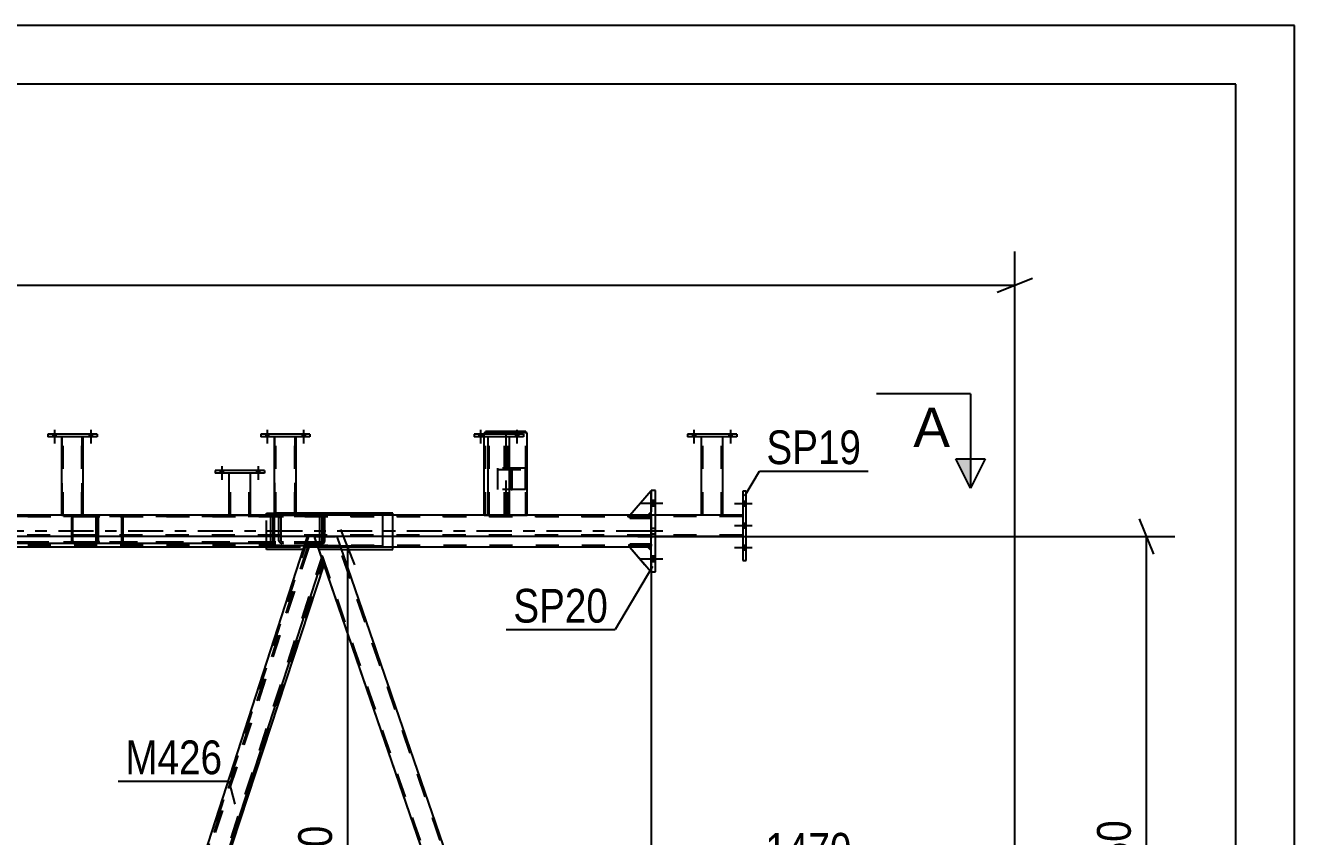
# Model space of a CAD drawing. Header units: millimetres. Extents: x -836 to 353, y -855 to -14.
# Drawn here: x 244.9 to 352.6, y -83.2 to -14.3 of the extents above; entities that cross this region are included whole.
import ezdxf

# ---------------------------------------------------------------- set-up
doc = ezdxf.new("R2010")
doc.units = ezdxf.units.MM
doc.linetypes.add('DXK_LINE_DOT2', pattern=[3.9198, 1.9599, -1.9599])
doc.linetypes.add('DXK_LINE_DOT3', pattern=[5.9187, 2.979, -0.9799, 0.9799, -0.9799])
doc.styles.add('Arial', font='ARIAL.TTF', dxfattribs={"height": 0.2})
doc.styles.add('Arial Narrow', font='ARIALN.TTF', dxfattribs={"height": 0.2})

# ---------------------------------------------------------------- blocks, each defined once
blk = doc.blocks.new('Unknown-570393895-1132')
at = {"color": 5, "linetype": 'Continuous'}
for p, q in [((352.62, -14.33), (-836.38, -14.33)), ((352.62, -855.33), (352.62, -14.33)), ((347.62, -19.33), (-831.38, -19.33)), ((347.62, -850.33), (347.62, -19.33))]:
    blk.add_line(p, q, dxfattribs=at)
blk = doc.blocks.new('Part-570393895-10970 - 10523')
at = {"color": 7, "linetype": 'DXK_LINE_DOT2'}
for p, q in [((296.17, -55.91), (297.99, -53.82)), ((297.99, -53.82), (297.99, -55.64)), ((297.71, -55.91), (296.17, -55.91)), ((297.99, -55.64), (297.71, -55.91))]:
    blk.add_line(p, q, dxfattribs=at)
blk = doc.blocks.new('Part-570393895-11004 - 10523')
at = {"color": 7, "linetype": 'DXK_LINE_DOT2'}
for p, q in [((297.99, -56.02), (296.17, -56.02)), ((296.17, -56.02), (296.17, -56.16)), ((297.71, -56.16), (297.71, -56.02)), ((297.99, -56.16), (297.99, -56.02)), ((296.17, -56.16), (297.99, -56.16))]:
    blk.add_line(p, q, dxfattribs=at)
blk = doc.blocks.new('Part-570393895-11471 - 10523')
at = {"color": 7, "linetype": 'DXK_LINE_DOT2'}
for p, q in [((249.77, -49.26), (247.95, -49.26)), ((247.95, -49.26), (247.95, -55.91)), ((248.06, -55.91), (248.06, -49.26)), ((249.66, -49.26), (249.66, -55.91)), ((249.77, -55.91), (249.77, -49.26)), ((247.95, -55.91), (249.77, -55.91))]:
    blk.add_line(p, q, dxfattribs=at)
blk = doc.blocks.new('Part-570393895-10797 - 10523')
at = {"color": 2, "linetype": 'Continuous'}
for p, q in [((262.16, -55.91), (262.16, -52.34)), ((263.98, -55.91), (263.98, -52.34))]:
    blk.add_line(p, q, dxfattribs=at)
at = {"color": 7, "linetype": 'DXK_LINE_DOT2'}
for p, q in [((263.98, -52.34), (262.16, -52.34)), ((262.27, -55.91), (262.27, -52.34)), ((263.87, -55.91), (263.87, -52.34)), ((262.16, -55.91), (262.16, -55.91)), ((262.16, -55.91), (263.98, -55.91)), ((263.98, -55.91), (263.98, -55.91)), ((263.98, -55.91), (263.98, -55.91))]:
    blk.add_line(p, q, dxfattribs=at)
blk = doc.blocks.new('Bolt-570393895-10661 - 10523')
at = {"linetype": 'Continuous'}
for points in [[(247.44, -49.04), (247.19, -49.04), (247.19, -49.26), (247.44, -49.26)], [(247.44, -49.04), (247.19, -49.04), (247.19, -49.26), (247.44, -49.26)], [(250.54, -49.04), (250.28, -49.04), (250.28, -49.26), (250.54, -49.26)], [(250.54, -49.04), (250.28, -49.04), (250.28, -49.26), (250.54, -49.26)]]:
    blk.add_hatch(color=1, dxfattribs=at).paths.add_polyline_path(points)
at = {"color": 1, "linetype": 'Continuous'}
for p, q in [((247.19, -49.04), (247.19, -49.26)), ((247.19, -49.04), (247.19, -49.26)), ((247.32, -48.67), (247.32, -49.82)), ((247.32, -48.67), (247.32, -49.82)), ((247.44, -49.04), (247.44, -49.26)), ((247.44, -49.04), (247.44, -49.26)), ((250.28, -49.04), (250.28, -49.26)), ((250.28, -49.04), (250.28, -49.26)), ((250.41, -48.67), (250.41, -49.82)), ((250.41, -48.67), (250.41, -49.82)), ((250.54, -49.04), (250.54, -49.26)), ((250.54, -49.04), (250.54, -49.26))]:
    blk.add_line(p, q, dxfattribs=at)
blk = doc.blocks.new('Part-570393895-11477 - 10523')
at = {"color": 2, "linetype": 'Continuous'}
for p, q in [((247.95, -55.91), (247.95, -49.26)), ((249.77, -55.91), (249.77, -49.26)), ((249.55, -55.91), (247.96, -55.91)), ((249.75, -55.91), (249.55, -55.91)), ((249.77, -55.91), (249.75, -55.91))]:
    blk.add_line(p, q, dxfattribs=at)
at = {"color": 7, "linetype": 'DXK_LINE_DOT2'}
for p, q in [((249.77, -49.26), (247.95, -49.26)), ((248.06, -55.91), (248.06, -49.26)), ((249.66, -55.91), (249.66, -49.26)), ((247.95, -55.91), (247.95, -55.91)), ((247.96, -55.91), (247.95, -55.91)), ((247.95, -55.91), (247.96, -55.91)), ((248.06, -55.91), (248.07, -55.91)), ((248.07, -55.91), (248.09, -55.91)), ((248.09, -55.91), (248.09, -55.91)), ((249.55, -55.91), (249.71, -55.91)), ((249.77, -55.91), (249.77, -55.91)), ((249.77, -55.91), (249.77, -55.91)), ((249.77, -55.91), (249.77, -55.91)), ((249.77, -55.91), (249.77, -55.91))]:
    blk.add_line(p, q, dxfattribs=at)
blk = doc.blocks.new('Part-570393895-11364 - 10523')
at = {"color": 2, "linetype": 'Continuous'}
for p, q in [((265.33, -55.91), (265.33, -55.73)), ((265.33, -55.73), (266.02, -55.73)), ((276.05, -55.73), (275.2, -55.73)), ((276.05, -55.91), (276.05, -55.73)), ((276.05, -58.82), (276.05, -57.73)), ((265.33, -58.82), (265.33, -58.31)), ((268.45, -58.82), (265.33, -58.82)), ((271.7, -58.82), (276.05, -58.82))]:
    blk.add_line(p, q, dxfattribs=at)
at = {"color": 7, "linetype": 'DXK_LINE_DOT2'}
for p, q in [((265.33, -58.31), (265.33, -55.91)), ((275.2, -55.73), (266.02, -55.73)), ((276.05, -57.73), (276.05, -55.91)), ((271.7, -58.82), (268.45, -58.82))]:
    blk.add_line(p, q, dxfattribs=at)
blk = doc.blocks.new('Bolt-570393895-10663 - 10523')
at = {"linetype": 'Continuous'}
for points in [[(265.51, -49.04), (265.26, -49.04), (265.26, -49.25), (265.51, -49.25)], [(265.51, -49.04), (265.26, -49.04), (265.26, -49.25), (265.51, -49.25)], [(268.6, -49.04), (268.35, -49.04), (268.35, -49.25), (268.6, -49.25)], [(268.6, -49.04), (268.35, -49.04), (268.35, -49.25), (268.6, -49.25)]]:
    blk.add_hatch(color=1, dxfattribs=at).paths.add_polyline_path(points)
at = {"color": 1, "linetype": 'Continuous'}
for p, q in [((265.26, -49.04), (265.26, -49.25)), ((265.26, -49.04), (265.26, -49.25)), ((265.39, -48.67), (265.39, -49.82)), ((265.39, -48.67), (265.39, -49.82)), ((265.51, -49.04), (265.51, -49.25)), ((265.51, -49.04), (265.51, -49.25)), ((268.35, -49.04), (268.35, -49.25)), ((268.35, -49.04), (268.35, -49.25)), ((268.48, -48.67), (268.48, -49.82)), ((268.48, -48.67), (268.48, -49.82)), ((268.6, -49.04), (268.6, -49.25)), ((268.6, -49.04), (268.6, -49.25))]:
    blk.add_line(p, q, dxfattribs=at)
blk = doc.blocks.new('Bolt-570393895-10664 - 10523')
at = {"linetype": 'Continuous'}
for points in [[(283.63, -49.04), (283.37, -49.04), (283.37, -49.25), (283.63, -49.25)], [(283.63, -49.04), (283.37, -49.04), (283.37, -49.25), (283.63, -49.25)], [(286.72, -49.04), (286.47, -49.04), (286.47, -49.25), (286.72, -49.25)], [(286.72, -49.04), (286.47, -49.04), (286.47, -49.25), (286.72, -49.25)]]:
    blk.add_hatch(color=1, dxfattribs=at).paths.add_polyline_path(points)
at = {"color": 1, "linetype": 'Continuous'}
for p, q in [((283.37, -49.04), (283.37, -49.25)), ((283.37, -49.04), (283.37, -49.25)), ((283.5, -48.67), (283.5, -49.82)), ((283.5, -48.67), (283.5, -49.82)), ((283.63, -49.04), (283.63, -49.25)), ((283.63, -49.04), (283.63, -49.25)), ((286.47, -49.04), (286.47, -49.25)), ((286.47, -49.04), (286.47, -49.25)), ((286.59, -48.67), (286.59, -49.82)), ((286.59, -48.67), (286.59, -49.82)), ((286.72, -49.04), (286.72, -49.25)), ((286.72, -49.04), (286.72, -49.25))]:
    blk.add_line(p, q, dxfattribs=at)
blk = doc.blocks.new('Part-570393895-10815 - 10523')
at = {"color": 7, "linetype": 'DXK_LINE_DOT2'}
for p, q in [((267.84, -49.25), (266.02, -49.25)), ((266.02, -49.25), (266.02, -55.91)), ((266.13, -55.91), (266.13, -49.25)), ((267.73, -49.25), (267.73, -55.91)), ((267.84, -55.91), (267.84, -49.25)), ((266.02, -55.91), (267.84, -55.91))]:
    blk.add_line(p, q, dxfattribs=at)
blk = doc.blocks.new('Part-570393895-11042 - 10523')
at = {"color": 7, "linetype": 'DXK_LINE_DOT2'}
for p, q in [((297.71, -58.64), (296.17, -58.64)), ((296.17, -58.64), (297.99, -60.73)), ((297.99, -58.91), (297.71, -58.64)), ((297.99, -60.73), (297.99, -58.91))]:
    blk.add_line(p, q, dxfattribs=at)
blk = doc.blocks.new('Part-570393895-11139 - 10523')
at = {"color": 2, "linetype": 'Continuous'}
for p, q in [((298.35, -53.82), (297.99, -53.82)), ((297.99, -55.91), (297.99, -53.82)), ((298.35, -55.91), (298.35, -53.82)), ((297.99, -60.73), (297.99, -57.73)), ((298.35, -60.73), (298.35, -57.73)), ((297.99, -60.73), (298.35, -60.73))]:
    blk.add_line(p, q, dxfattribs=at)
at = {"color": 7, "linetype": 'DXK_LINE_DOT2'}
for p, q in [((297.99, -57.73), (297.99, -55.91)), ((298.35, -57.73), (298.35, -55.91))]:
    blk.add_line(p, q, dxfattribs=at)
blk = doc.blocks.new('Part-570393895-11474 - 10523')
at = {"color": 2, "linetype": 'Continuous'}
for p, q in [((250.95, -49.04), (246.77, -49.04)), ((246.77, -49.04), (246.77, -49.26)), ((250.95, -49.26), (246.77, -49.26)), ((250.95, -49.04), (250.95, -49.26))]:
    blk.add_line(p, q, dxfattribs=at)
blk = doc.blocks.new('Part-570393895-10818 - 10523')
at = {"color": 2, "linetype": 'Continuous'}
for p, q in [((269.02, -49.04), (264.84, -49.04)), ((264.84, -49.04), (264.84, -49.25)), ((269.02, -49.25), (264.84, -49.25)), ((269.02, -49.04), (269.02, -49.25))]:
    blk.add_line(p, q, dxfattribs=at)
blk = doc.blocks.new('Part-570393895-10821 - 10523')
at = {"color": 2, "linetype": 'Continuous'}
for p, q in [((266.02, -55.91), (266.02, -49.25)), ((267.84, -55.91), (267.84, -49.25)), ((267.62, -55.91), (266.02, -55.91)), ((267.82, -55.91), (267.62, -55.91)), ((267.84, -55.91), (267.82, -55.91))]:
    blk.add_line(p, q, dxfattribs=at)
at = {"color": 7, "linetype": 'DXK_LINE_DOT2'}
for p, q in [((267.84, -49.25), (266.02, -49.25)), ((266.13, -55.91), (266.13, -49.25)), ((267.73, -55.91), (267.73, -49.25)), ((266.02, -55.91), (266.02, -55.91)), ((266.02, -55.91), (266.02, -55.91)), ((266.02, -55.91), (266.02, -55.91)), ((266.13, -55.91), (266.14, -55.91)), ((266.14, -55.91), (266.16, -55.91)), ((266.16, -55.91), (266.16, -55.91)), ((267.62, -55.91), (267.78, -55.91)), ((267.84, -55.91), (267.84, -55.91)), ((267.84, -55.91), (267.84, -55.91)), ((267.84, -55.91), (267.84, -55.91)), ((267.84, -55.91), (267.84, -55.91))]:
    blk.add_line(p, q, dxfattribs=at)
blk = doc.blocks.new('Part-570393895-10824 - 10523')
at = {"color": 2, "linetype": 'Continuous'}
for p, q in [((285.42, -48.93), (283.82, -48.93)), ((283.82, -49.04), (283.82, -48.93)), ((283.82, -55.91), (283.82, -49.25)), ((285.64, -48.93), (285.42, -48.93)), ((285.64, -49.04), (285.64, -48.93))]:
    blk.add_line(p, q, dxfattribs=at)
at = {"color": 7, "linetype": 'DXK_LINE_DOT2'}
for p, q in [((283.82, -49.25), (283.82, -49.04)), ((283.93, -55.91), (283.93, -48.93)), ((283.93, -48.93), (283.93, -48.93)), ((283.93, -48.93), (283.95, -48.93)), ((283.95, -48.93), (283.96, -48.93)), ((285.53, -55.91), (285.53, -48.93)), ((285.64, -55.91), (285.64, -49.04)), ((283.82, -55.91), (283.82, -55.91)), ((283.82, -55.91), (285.64, -55.91))]:
    blk.add_line(p, q, dxfattribs=at)
blk = doc.blocks.new('Part-570393895-10827 - 10523')
at = {"color": 2, "linetype": 'Continuous'}
for p, q in [((287.14, -49.04), (282.96, -49.04)), ((282.96, -49.04), (282.96, -49.25)), ((287.14, -49.25), (282.96, -49.25)), ((287.14, -49.04), (287.14, -49.25))]:
    blk.add_line(p, q, dxfattribs=at)
blk = doc.blocks.new('Part-570393895-10830 - 10523')
at = {"color": 2, "linetype": 'Continuous'}
for p, q in [((284.14, -55.91), (284.14, -49.25)), ((285.96, -55.91), (285.96, -49.25)), ((285.74, -55.91), (284.14, -55.91)), ((285.94, -55.91), (285.74, -55.91)), ((285.95, -55.91), (285.94, -55.91))]:
    blk.add_line(p, q, dxfattribs=at)
at = {"color": 7, "linetype": 'DXK_LINE_DOT2'}
for p, q in [((285.96, -49.25), (284.14, -49.25)), ((284.25, -55.91), (284.25, -49.25)), ((285.85, -55.91), (285.85, -49.25)), ((284.14, -55.91), (284.14, -55.91)), ((284.14, -55.91), (284.14, -55.91)), ((284.14, -55.91), (284.14, -55.91)), ((284.25, -55.91), (284.26, -55.91)), ((284.26, -55.91), (284.27, -55.91)), ((284.27, -55.91), (284.28, -55.91)), ((285.74, -55.91), (285.89, -55.91)), ((285.95, -55.91), (285.96, -55.91)), ((285.96, -55.91), (285.95, -55.91)), ((285.96, -55.91), (285.96, -55.91)), ((285.96, -55.91), (285.96, -55.91))]:
    blk.add_line(p, q, dxfattribs=at)
blk = doc.blocks.new('Part-570393895-10851 - 10523')
at = {"color": 2, "linetype": 'Continuous'}
for p, q in [((285.64, -48.93), (285.64, -49.04)), ((287.24, -48.93), (285.67, -48.93)), ((287.45, -48.93), (287.24, -48.93)), ((287.45, -55.91), (287.45, -48.93))]:
    blk.add_line(p, q, dxfattribs=at)
at = {"color": 7, "linetype": 'DXK_LINE_DOT2'}
for p, q in [((285.67, -48.93), (285.64, -48.93)), ((285.64, -49.04), (285.64, -55.91)), ((285.75, -55.91), (285.74, -48.93)), ((285.74, -48.93), (285.75, -48.93)), ((287.35, -55.91), (287.34, -48.93)), ((285.64, -55.91), (287.45, -55.91)), ((287.45, -55.91), (287.45, -55.91)), ((287.45, -55.91), (287.45, -55.91))]:
    blk.add_line(p, q, dxfattribs=at)
blk = doc.blocks.new('Part-570393895-11205 - 10523')
at = {"color": 7, "linetype": 'DXK_LINE_DOT2'}
for p, q in [((250.99, -56.05), (251.03, -55.97)), ((251.03, -55.97), (251.1, -55.93)), ((251.1, -55.93), (251.17, -55.91)), ((251.14, -56.03), (251.1, -56.05)), ((251.17, -56.02), (251.14, -56.03)), ((270.05, -55.91), (251.17, -55.91)), ((270.05, -56.02), (251.17, -56.02)), ((252.95, -55.91), (253.03, -55.93)), ((252.99, -56.03), (252.95, -56.02)), ((253.02, -56.05), (252.99, -56.03)), ((253.03, -55.93), (253.09, -55.97)), ((253.09, -55.97), (253.14, -56.05)), ((266.78, -55.91), (266.63, -55.93)), ((266.7, -56.03), (266.78, -56.02)), ((269.7, -56.02), (269.7, -55.91)), ((270.14, -55.93), (270.05, -55.91)), ((270.05, -56.02), (270.1, -56.03)), ((270.1, -56.03), (270.13, -56.05)), ((270.21, -55.98), (270.14, -55.93)), ((270.26, -56.05), (270.21, -55.98)), ((250.98, -56.13), (250.99, -56.05)), ((250.98, -57.73), (250.98, -56.13)), ((251.1, -56.05), (251.08, -56.09)), ((251.08, -56.09), (251.08, -56.13)), ((251.08, -58.09), (251.08, -56.13)), ((253.04, -56.09), (253.02, -56.05)), ((253.05, -56.13), (253.04, -56.09)), ((253.05, -58.09), (253.05, -56.13)), ((253.14, -56.05), (253.15, -56.13)), ((253.15, -58.09), (253.15, -56.13)), ((266.41, -56.05), (266.38, -56.13)), ((266.38, -58.09), (266.38, -56.13)), ((266.58, -56.13), (266.6, -56.09)), ((266.58, -58.09), (266.58, -56.13)), ((270.13, -56.05), (270.16, -56.09)), ((270.16, -56.09), (270.16, -56.13)), ((270.16, -58.09), (270.16, -56.13)), ((270.27, -56.13), (270.26, -56.05)), ((270.27, -58.09), (270.27, -56.13)), ((251.08, -58.09), (251.08, -58.13)), ((251.08, -58.13), (251.1, -58.17)), ((251.1, -58.17), (251.14, -58.19)), ((252.99, -58.19), (253.02, -58.17)), ((253.02, -58.17), (253.04, -58.13)), ((253.04, -58.13), (253.05, -58.09)), ((253.14, -58.18), (253.09, -58.25)), ((253.15, -58.09), (253.14, -58.18)), ((266.38, -58.09), (266.41, -58.18)), ((266.6, -58.14), (266.58, -58.09)), ((270.13, -58.17), (270.1, -58.19)), ((270.16, -58.14), (270.13, -58.17)), ((270.16, -58.09), (270.16, -58.14)), ((270.21, -58.25), (270.26, -58.18)), ((270.26, -58.18), (270.27, -58.09)), ((251.14, -58.19), (251.17, -58.2)), ((270.05, -58.2), (251.17, -58.2)), ((252.95, -58.2), (252.99, -58.19)), ((253.03, -58.29), (252.95, -58.31)), ((253.09, -58.25), (253.03, -58.29)), ((270.05, -58.31), (266.02, -58.31)), ((266.63, -58.3), (266.78, -58.31)), ((266.78, -58.2), (266.7, -58.19)), ((269.7, -58.31), (269.7, -58.2)), ((270.1, -58.19), (270.05, -58.2)), ((270.05, -58.31), (270.14, -58.3)), ((270.14, -58.3), (270.21, -58.25))]:
    blk.add_line(p, q, dxfattribs=at)
at = {"color": 2, "linetype": 'Continuous'}
for p, q in [((250.98, -58.09), (250.98, -57.73)), ((250.99, -58.18), (250.98, -58.09)), ((251.03, -58.25), (250.99, -58.18)), ((251.1, -58.29), (251.03, -58.25)), ((251.17, -58.31), (251.1, -58.29)), ((266.02, -58.31), (251.17, -58.31))]:
    blk.add_line(p, q, dxfattribs=at)
at = {"color": 7, "linetype": 'DXK_LINE_DOT2'}
for centre, radius, start, end in [((266.69, -56.29), 0.369, 99.5773, 138.2054), ((266.73, -56.21), 0.185, 99.5773, 138.2054), ((266.69, -57.93), 0.369, 221.7863, 260.4144), ((266.73, -58.01), 0.185, 221.7863, 260.4144)]:
    blk.add_arc(centre, radius, start, end, dxfattribs=at)
blk = doc.blocks.new('Part-570393895-10878 - 10523')
at = {"color": 2, "linetype": 'Continuous'}
for p, q in [((230.96, -57.73), (230.94, -57.73)), ((232.72, -57.73), (230.96, -57.73)), ((232.87, -57.73), (232.72, -57.73)), ((232.87, -57.73), (251.4, -111.57)), ((250.03, -113.18), (231.62, -59.69))]:
    blk.add_line(p, q, dxfattribs=at)
at = {"color": 7, "linetype": 'DXK_LINE_DOT2'}
for p, q in [((231.62, -59.69), (230.94, -57.73)), ((250.15, -113.18), (231.06, -57.73)), ((251.84, -113.18), (232.75, -57.73)), ((232.85, -57.73), (232.8, -57.73)), ((232.87, -57.73), (232.85, -57.73)), ((251.96, -113.18), (251.4, -111.57)), ((250.03, -113.18), (251.96, -113.18)), ((250.03, -113.18), (250.05, -113.18))]:
    blk.add_line(p, q, dxfattribs=at)
blk = doc.blocks.new('Part-570393895-10883 - 10523')
at = {"color": 2, "linetype": 'Continuous'}
for p, q in [((269.42, -57.73), (269.4, -57.73)), ((269.42, -57.73), (271.18, -57.73)), ((271.32, -57.73), (271.18, -57.73)), ((290.42, -113.18), (271.32, -57.73)), ((288.49, -113.18), (270.08, -59.69))]:
    blk.add_line(p, q, dxfattribs=at)
at = {"color": 7, "linetype": 'DXK_LINE_DOT2'}
for p, q in [((270.08, -59.69), (269.4, -57.73)), ((288.61, -113.18), (269.52, -57.73)), ((290.3, -113.18), (271.21, -57.73)), ((271.31, -57.73), (271.26, -57.73)), ((271.32, -57.73), (271.31, -57.73)), ((288.49, -113.18), (290.42, -113.18)), ((288.49, -113.18), (288.51, -113.18))]:
    blk.add_line(p, q, dxfattribs=at)
blk = doc.blocks.new('Part-570393895-11010 - 10523')
at = {"color": 7, "linetype": 'DXK_LINE_DOT2'}
for p, q in [((296.17, -56.16), (296.17, -56.02)), ((296.17, -56.02), (297.99, -56.02)), ((297.71, -56.16), (297.71, -56.02)), ((297.99, -56.02), (297.99, -56.16)), ((297.99, -56.16), (296.17, -56.16))]:
    blk.add_line(p, q, dxfattribs=at)
blk = doc.blocks.new('Part-570393895-10935 - 10523')
at = {"color": 7, "linetype": 'DXK_LINE_DOT2'}
for p, q in [((271.64, -58.64), (269.71, -58.64)), ((270.23, -60.13), (269.71, -58.64)), ((288.57, -113.08), (269.83, -58.64)), ((290.27, -113.08), (271.52, -58.64)), ((290.38, -113.08), (271.64, -58.64)), ((288.46, -113.08), (288.4, -112.9)), ((288.46, -113.08), (290.38, -113.08)), ((288.46, -113.08), (288.48, -113.08))]:
    blk.add_line(p, q, dxfattribs=at)
at = {"color": 2, "linetype": 'Continuous'}
blk.add_line((288.4, -112.9), (270.23, -60.13), dxfattribs=at)
blk = doc.blocks.new('Bolt-570393895-11094 - 10523')
at = {"linetype": 'Continuous'}
for points in [[(261.65, -52.13), (261.4, -52.13), (261.4, -52.35), (261.65, -52.35)], [(261.65, -52.13), (261.4, -52.13), (261.4, -52.35), (261.65, -52.35)], [(264.74, -52.13), (264.49, -52.13), (264.49, -52.34), (264.74, -52.34)], [(264.74, -52.13), (264.49, -52.13), (264.49, -52.34), (264.74, -52.34)]]:
    blk.add_hatch(color=1, dxfattribs=at).paths.add_polyline_path(points)
at = {"color": 1, "linetype": 'Continuous'}
for p, q in [((261.4, -52.13), (261.4, -52.35)), ((261.4, -52.13), (261.4, -52.35)), ((261.53, -51.76), (261.53, -52.91)), ((261.53, -51.76), (261.53, -52.91)), ((261.65, -52.13), (261.65, -52.35)), ((261.65, -52.13), (261.65, -52.35)), ((264.49, -52.13), (264.49, -52.34)), ((264.49, -52.13), (264.49, -52.34)), ((264.62, -51.76), (264.62, -52.91)), ((264.62, -51.76), (264.62, -52.91)), ((264.74, -52.13), (264.74, -52.34)), ((264.74, -52.13), (264.74, -52.34))]:
    blk.add_line(p, q, dxfattribs=at)
blk = doc.blocks.new('Part-570393895-10988 - 10523')
at = {"color": 2, "linetype": 'Continuous'}
for p, q in [((306.05, -53.86), (305.76, -53.86)), ((305.76, -53.86), (305.76, -59.77)), ((306.05, -59.77), (306.05, -53.86)), ((305.76, -59.77), (306.05, -59.77))]:
    blk.add_line(p, q, dxfattribs=at)
blk = doc.blocks.new('Part-570393895-11007 - 10523')
at = {"color": 7, "linetype": 'DXK_LINE_DOT2'}
for p, q in [((297.99, -58.38), (296.17, -58.38)), ((296.17, -58.38), (296.17, -58.53)), ((296.17, -58.53), (297.99, -58.53)), ((297.71, -58.53), (297.71, -58.38)), ((297.99, -58.53), (297.99, -58.38))]:
    blk.add_line(p, q, dxfattribs=at)
blk = doc.blocks.new('Part-570393895-11013 - 10523')
at = {"color": 2, "linetype": 'Continuous'}
for p, q in [((296.17, -58.53), (296.17, -58.38)), ((296.17, -58.38), (297.99, -58.38)), ((297.99, -58.53), (296.17, -58.53)), ((297.99, -58.38), (297.99, -58.53))]:
    blk.add_line(p, q, dxfattribs=at)
at = {"color": 7, "linetype": 'DXK_LINE_DOT2'}
blk.add_line((297.71, -58.53), (297.71, -58.38), dxfattribs=at)
blk = doc.blocks.new('Part-570393895-11016 - 10523')
at = {"color": 2, "linetype": 'Continuous'}
for p, q in [((296.17, -55.91), (297.99, -53.82)), ((297.99, -53.82), (297.99, -55.64)), ((297.99, -55.64), (297.71, -55.91))]:
    blk.add_line(p, q, dxfattribs=at)
at = {"color": 7, "linetype": 'DXK_LINE_DOT2'}
for p, q in [((297.71, -55.91), (296.17, -55.91)), ((296.17, -55.91), (296.17, -55.91)), ((297.71, -55.91), (297.71, -55.91))]:
    blk.add_line(p, q, dxfattribs=at)
blk = doc.blocks.new('Part-570393895-11450 - 10523')
at = {"color": 2, "linetype": 'Continuous'}
for p, q in [((265.16, -52.13), (260.98, -52.13)), ((260.98, -52.13), (260.98, -52.35)), ((265.16, -52.34), (260.98, -52.35)), ((265.16, -52.13), (265.16, -52.34))]:
    blk.add_line(p, q, dxfattribs=at)
blk = doc.blocks.new('Part-570393895-11030 - 10523')
at = {"color": 7, "linetype": 'DXK_LINE_DOT2'}
for p, q in [((305.76, -56.02), (-28.15, -56.02)), ((305.76, -55.91), (-4.96, -55.91)), ((249.77, -55.91), (247.95, -55.91)), ((267.84, -55.91), (266.02, -55.91)), ((285.96, -55.91), (284.14, -55.91)), ((304.08, -55.91), (302.26, -55.91)), ((305.76, -55.91), (305.76, -57.73)), ((305.76, -57.62), (-28.15, -57.62)), ((271.32, -57.73), (268.8, -57.73))]:
    blk.add_line(p, q, dxfattribs=at)
at = {"color": 2, "linetype": 'Continuous'}
for p, q in [((247.95, -55.91), (231.7, -55.91)), ((266.02, -55.91), (249.77, -55.91)), ((284.14, -55.91), (267.84, -55.91)), ((302.26, -55.91), (285.96, -55.91)), ((305.76, -55.91), (304.08, -55.91)), ((268.8, -57.73), (232.87, -57.73)), ((305.76, -57.73), (271.32, -57.73))]:
    blk.add_line(p, q, dxfattribs=at)
blk = doc.blocks.new('Part-570393895-11502 - 10523')
at = {"color": 7, "linetype": 'DXK_LINE_DOT2'}
for p, q in [((287.33, -51.91), (284.96, -51.91)), ((284.96, -53.73), (284.96, -51.91)), ((284.96, -52.02), (287.33, -52.02)), ((287.33, -53.73), (287.33, -51.91)), ((287.33, -53.73), (284.96, -53.73))]:
    blk.add_line(p, q, dxfattribs=at)
blk = doc.blocks.new('Part-570393895-11045 - 10523')
at = {"color": 2, "linetype": 'Continuous'}
for p, q in [((297.71, -58.64), (296.17, -58.64)), ((296.17, -58.64), (297.99, -60.73)), ((297.99, -58.91), (297.71, -58.64)), ((297.99, -60.73), (297.99, -58.91))]:
    blk.add_line(p, q, dxfattribs=at)
blk = doc.blocks.new('Bolt-570393895-11097 - 10523')
at = {"linetype": 'Continuous'}
for points in [[(298.35, -55.15), (298.35, -54.67), (297.99, -54.67), (297.99, -55.15)], [(298.35, -55.15), (298.35, -54.67), (297.99, -54.67), (297.99, -55.15)], [(298.35, -55.15), (298.35, -54.67), (297.99, -54.67), (297.99, -55.15)], [(298.35, -59.87), (298.35, -59.4), (297.99, -59.4), (297.99, -59.87)], [(298.35, -59.87), (298.35, -59.4), (297.99, -59.4), (297.99, -59.87)], [(298.35, -59.87), (298.35, -59.4), (297.99, -59.4), (297.99, -59.87)]]:
    blk.add_hatch(color=1, dxfattribs=at).paths.add_polyline_path(points)
at = {"color": 1, "linetype": 'Continuous'}
for p, q in [((298.99, -54.91), (297.08, -54.91)), ((298.99, -54.91), (297.08, -54.91)), ((298.99, -54.91), (297.08, -54.91)), ((298.35, -54.67), (297.99, -54.67)), ((298.35, -54.67), (297.99, -54.67)), ((298.35, -54.67), (297.99, -54.67)), ((298.35, -55.15), (297.99, -55.15)), ((298.35, -55.15), (297.99, -55.15)), ((298.35, -55.15), (297.99, -55.15)), ((298.99, -59.64), (297.08, -59.64)), ((298.99, -59.64), (297.08, -59.64)), ((298.99, -59.64), (297.08, -59.64)), ((298.35, -59.4), (297.99, -59.4)), ((298.35, -59.4), (297.99, -59.4)), ((298.35, -59.4), (297.99, -59.4)), ((298.35, -59.87), (297.99, -59.87)), ((298.35, -59.87), (297.99, -59.87)), ((298.35, -59.87), (297.99, -59.87))]:
    blk.add_line(p, q, dxfattribs=at)
at = {"color": 1, "linetype": 'DXK_LINE_DOT2'}
for p, q in [((298.35, -57.04), (297.99, -57.04)), ((298.35, -57.04), (297.99, -57.04)), ((298.99, -57.27), (297.08, -57.27)), ((298.99, -57.27), (297.08, -57.27)), ((298.35, -57.51), (297.99, -57.51)), ((298.35, -57.51), (297.99, -57.51))]:
    blk.add_line(p, q, dxfattribs=at)
blk = doc.blocks.new('Part-570393895-11129 - 10523')
at = {"color": 7, "linetype": 'DXK_LINE_DOT2'}
for p, q in [((297.99, -55.91), (-26.94, -55.91)), ((297.99, -55.91), (297.99, -58.64)), ((297.99, -56.05), (-26.94, -56.05)), ((297.99, -58.49), (-26.94, -58.49)), ((297.99, -58.64), (-3.87, -58.64)), ((276.05, -58.64), (265.33, -58.64)), ((297.71, -58.64), (296.17, -58.64))]:
    blk.add_line(p, q, dxfattribs=at)
at = {"color": 7, "linetype": 'DXK_LINE_DOT3'}
blk.add_line((297.99, -57.27), (-26.94, -57.27), dxfattribs=at)
at = {"color": 2, "linetype": 'Continuous'}
for p, q in [((265.33, -58.64), (236.62, -58.64)), ((296.17, -58.64), (276.05, -58.64)), ((297.99, -58.64), (297.71, -58.64))]:
    blk.add_line(p, q, dxfattribs=at)
blk = doc.blocks.new('Bolt-570393895-11478 - 10523')
at = {"linetype": 'Continuous'}
for points in [[(265.51, -49.04), (265.26, -49.04), (265.26, -49.25), (265.51, -49.25)], [(265.51, -49.04), (265.26, -49.04), (265.26, -49.25), (265.51, -49.25)], [(268.6, -49.04), (268.35, -49.04), (268.35, -49.25), (268.6, -49.25)], [(268.6, -49.04), (268.35, -49.04), (268.35, -49.25), (268.6, -49.25)]]:
    blk.add_hatch(color=1, dxfattribs=at).paths.add_polyline_path(points)
at = {"color": 1, "linetype": 'Continuous'}
for p, q in [((265.26, -49.04), (265.26, -49.25)), ((265.26, -49.04), (265.26, -49.25)), ((265.39, -48.67), (265.39, -49.82)), ((265.39, -48.67), (265.39, -49.82)), ((265.51, -49.04), (265.51, -49.25)), ((265.51, -49.04), (265.51, -49.25)), ((268.35, -49.04), (268.35, -49.25)), ((268.35, -49.04), (268.35, -49.25)), ((268.48, -48.67), (268.48, -49.82)), ((268.48, -48.67), (268.48, -49.82)), ((268.6, -49.04), (268.6, -49.25)), ((268.6, -49.04), (268.6, -49.25))]:
    blk.add_line(p, q, dxfattribs=at)
blk = doc.blocks.new('Part-570393895-11194 - 10523')
at = {"color": 7, "linetype": 'DXK_LINE_DOT2'}
for p, q in [((233.18, -58.64), (231.26, -58.64)), ((231.77, -60.13), (231.26, -58.64)), ((250.12, -113.08), (231.37, -58.64)), ((251.81, -113.08), (233.06, -58.64)), ((251.92, -113.08), (233.18, -58.64)), ((250, -113.08), (249.94, -112.9)), ((250, -113.08), (251.92, -113.08)), ((250, -113.08), (250.02, -113.08))]:
    blk.add_line(p, q, dxfattribs=at)
at = {"color": 2, "linetype": 'Continuous'}
blk.add_line((249.94, -112.9), (231.77, -60.13), dxfattribs=at)
blk = doc.blocks.new('Part-570393895-11202 - 10523')
at = {"color": 7, "linetype": 'DXK_LINE_DOT2'}
for p, q in [((231.62, -55.91), (231.47, -55.93)), ((231.54, -56.03), (231.62, -56.02)), ((269.65, -55.91), (231.62, -55.91)), ((269.65, -56.02), (231.62, -56.02)), ((235.33, -55.93), (235.18, -55.91)), ((235.18, -56.02), (235.25, -56.03)), ((265.94, -55.93), (266.09, -55.91)), ((266.09, -56.02), (266.02, -56.03)), ((269.65, -55.91), (269.8, -55.93)), ((269.73, -56.03), (269.65, -56.02)), ((231.25, -56.04), (231.22, -56.13)), ((231.22, -58.09), (231.22, -56.13)), ((231.42, -56.13), (231.44, -56.09)), ((231.42, -58.09), (231.42, -56.13)), ((235.36, -56.09), (235.37, -56.13)), ((235.37, -58.09), (235.37, -56.13)), ((235.57, -56.13), (235.54, -56.04)), ((235.57, -58.09), (235.57, -56.13)), ((265.7, -56.13), (265.73, -56.05)), ((265.7, -58.09), (265.7, -56.13)), ((265.91, -56.09), (265.89, -56.13)), ((265.89, -58.09), (265.89, -56.13)), ((269.85, -56.13), (269.83, -56.09)), ((269.85, -58.09), (269.85, -56.13)), ((270.02, -56.05), (270.05, -56.13)), ((270.05, -58.09), (270.05, -56.13)), ((231.22, -58.09), (231.25, -58.17)), ((231.43, -58.13), (231.42, -58.09)), ((231.62, -58.2), (231.54, -58.19)), ((235.25, -58.19), (235.18, -58.2)), ((235.37, -58.09), (235.36, -58.13)), ((235.54, -58.17), (235.57, -58.09)), ((265.73, -58.18), (265.7, -58.09)), ((265.89, -58.09), (265.91, -58.14)), ((269.83, -58.14), (269.85, -58.09)), ((270.05, -58.09), (270.02, -58.18)), ((231.47, -58.29), (231.62, -58.31)), ((269.65, -58.2), (231.62, -58.2)), ((235.93, -58.31), (231.62, -58.31)), ((235.18, -58.31), (235.33, -58.29)), ((269.65, -58.31), (251.17, -58.31)), ((266.09, -58.31), (265.94, -58.3)), ((266.02, -58.19), (266.09, -58.2)), ((269.65, -58.2), (269.73, -58.19)), ((269.8, -58.3), (269.65, -58.31))]:
    blk.add_line(p, q, dxfattribs=at)
at = {"color": 2, "linetype": 'Continuous'}
blk.add_line((251.17, -58.31), (235.93, -58.31), dxfattribs=at)
at = {"color": 7, "linetype": 'DXK_LINE_DOT2'}
for centre, radius, start, end in [((231.53, -56.29), 0.369, 99.5773, 138.2054), ((231.57, -56.21), 0.185, 99.5773, 138.2054), ((235.22, -56.21), 0.185, 41.7863, 80.4144), ((235.27, -56.29), 0.369, 41.7863, 80.4144), ((266, -56.29), 0.369, 99.5773, 138.2054), ((266.05, -56.21), 0.185, 99.5773, 138.2054), ((269.69, -56.21), 0.185, 41.7863, 80.4144), ((269.74, -56.29), 0.369, 41.7863, 80.4144), ((231.53, -57.93), 0.369, 221.7863, 260.4144), ((231.57, -58.01), 0.185, 221.7863, 260.4144), ((235.22, -58.01), 0.185, 279.5773, 318.2054), ((235.27, -57.93), 0.369, 279.5773, 318.2054), ((266, -57.93), 0.369, 221.7863, 260.4144), ((266.05, -58.01), 0.185, 221.7863, 260.4144), ((269.69, -58.01), 0.185, 279.5773, 318.2054), ((269.74, -57.93), 0.369, 279.5773, 318.2054)]:
    blk.add_arc(centre, radius, start, end, dxfattribs=at)
blk = doc.blocks.new('Bolt-570393895-11212 - 10523')
at = {"linetype": 'Continuous'}
for points in [[(306.05, -55.15), (306.05, -54.75), (305.76, -54.75), (305.76, -55.15)], [(306.05, -55.15), (306.05, -54.75), (305.76, -54.75), (305.76, -55.15)], [(306.05, -55.15), (306.05, -54.75), (305.76, -54.75), (305.76, -55.15)], [(306.05, -57.02), (306.05, -56.62), (305.76, -56.62), (305.76, -57.02)], [(306.05, -57.02), (306.05, -56.62), (305.76, -56.62), (305.76, -57.02)], [(306.05, -58.88), (306.05, -58.48), (305.76, -58.48), (305.76, -58.88)], [(306.05, -58.88), (306.05, -58.48), (305.76, -58.48), (305.76, -58.88)], [(306.05, -58.88), (306.05, -58.48), (305.76, -58.48), (305.76, -58.88)]]:
    blk.add_hatch(color=1, dxfattribs=at).paths.add_polyline_path(points)
at = {"color": 1, "linetype": 'Continuous'}
for p, q in [((306.58, -54.95), (305.07, -54.95)), ((306.58, -54.95), (305.07, -54.95)), ((306.58, -54.95), (305.07, -54.95)), ((306.05, -54.75), (305.76, -54.75)), ((306.05, -54.75), (305.76, -54.75)), ((306.05, -54.75), (305.76, -54.75)), ((306.05, -55.15), (305.76, -55.15)), ((306.05, -55.15), (305.76, -55.15)), ((306.05, -55.15), (305.76, -55.15)), ((306.58, -56.82), (305.07, -56.82)), ((306.58, -56.82), (305.07, -56.82)), ((306.05, -56.62), (305.76, -56.62)), ((306.05, -56.62), (305.76, -56.62)), ((306.05, -57.02), (305.76, -57.02)), ((306.05, -57.02), (305.76, -57.02)), ((306.58, -58.68), (305.07, -58.68)), ((306.58, -58.68), (305.07, -58.68)), ((306.58, -58.68), (305.07, -58.68)), ((306.05, -58.48), (305.76, -58.48)), ((306.05, -58.48), (305.76, -58.48)), ((306.05, -58.48), (305.76, -58.48)), ((306.05, -58.88), (305.76, -58.88)), ((306.05, -58.88), (305.76, -58.88)), ((306.05, -58.88), (305.76, -58.88))]:
    blk.add_line(p, q, dxfattribs=at)
blk = doc.blocks.new('Part-570393895-11379 - 10523')
at = {"color": 7, "linetype": 'DXK_LINE_DOT2'}
for p, q in [((232.15, -55.93), (232.3, -55.91)), ((232.3, -56.02), (232.23, -56.03)), ((250.78, -55.91), (232.3, -55.91)), ((250.78, -56.02), (232.3, -56.02)), ((235.86, -55.91), (236.01, -55.93)), ((235.94, -56.03), (235.86, -56.02)), ((248.86, -55.97), (248.82, -56.05)), ((248.92, -55.93), (248.86, -55.97)), ((249, -55.91), (248.92, -55.93)), ((248.93, -56.05), (248.96, -56.03)), ((248.96, -56.03), (249, -56.02)), ((250.85, -55.93), (250.78, -55.91)), ((250.78, -56.02), (250.82, -56.03)), ((250.82, -56.03), (250.85, -56.05)), ((250.92, -55.97), (250.85, -55.93)), ((250.96, -56.05), (250.92, -55.97)), ((231.91, -56.13), (231.94, -56.04)), ((231.91, -58.09), (231.91, -56.13)), ((232.12, -56.09), (232.11, -56.13)), ((232.11, -58.09), (232.11, -56.13)), ((236.06, -56.13), (236.04, -56.09)), ((236.06, -58.09), (236.06, -56.13)), ((236.23, -56.04), (236.26, -56.13)), ((236.26, -58.09), (236.26, -56.13)), ((248.82, -56.05), (248.8, -56.13)), ((248.8, -58.09), (248.8, -56.13)), ((248.9, -56.13), (248.91, -56.09)), ((248.9, -58.09), (248.9, -56.13)), ((248.91, -56.09), (248.93, -56.05)), ((250.85, -56.05), (250.87, -56.09)), ((250.87, -56.09), (250.88, -56.13)), ((250.88, -58.09), (250.88, -56.13)), ((250.98, -56.13), (250.96, -56.05)), ((250.98, -58.09), (250.98, -56.13)), ((231.94, -58.17), (231.91, -58.09)), ((232.11, -58.09), (232.12, -58.13)), ((232.23, -58.19), (232.3, -58.2)), ((235.86, -58.2), (235.94, -58.19)), ((236.04, -58.13), (236.06, -58.09)), ((236.26, -58.09), (236.23, -58.17)), ((248.8, -58.09), (248.82, -58.18)), ((248.82, -58.18), (248.86, -58.25)), ((248.91, -58.13), (248.9, -58.09)), ((248.93, -58.17), (248.91, -58.13)), ((248.96, -58.19), (248.93, -58.17)), ((250.85, -58.17), (250.82, -58.19)), ((250.87, -58.13), (250.85, -58.17)), ((250.88, -58.09), (250.87, -58.13)), ((250.92, -58.25), (250.96, -58.18)), ((250.96, -58.18), (250.98, -58.09)), ((232.3, -58.31), (232.15, -58.29)), ((250.78, -58.2), (232.3, -58.2)), ((250.78, -58.31), (232.3, -58.31)), ((236.01, -58.29), (235.86, -58.31)), ((248.86, -58.25), (248.92, -58.29)), ((248.92, -58.29), (249, -58.31)), ((249, -58.2), (248.96, -58.19)), ((250.82, -58.19), (250.78, -58.2)), ((250.78, -58.31), (250.85, -58.29)), ((250.85, -58.29), (250.92, -58.25))]:
    blk.add_line(p, q, dxfattribs=at)
for centre, radius, start, end in [((232.21, -56.29), 0.369, 99.5773, 138.2054), ((232.26, -56.21), 0.185, 99.5773, 138.2054), ((235.91, -56.21), 0.185, 41.7863, 80.4144), ((235.95, -56.29), 0.369, 41.7863, 80.4144), ((232.21, -57.93), 0.369, 221.7863, 260.4144), ((232.26, -58.01), 0.185, 221.7863, 260.4144), ((235.91, -58.01), 0.185, 279.5773, 318.2054), ((235.95, -57.93), 0.369, 279.5773, 318.2054)]:
    blk.add_arc(centre, radius, start, end, dxfattribs=at)
blk = doc.blocks.new('Part-570393895-11313 - 10523')
at = {"color": 2, "linetype": 'Continuous'}
for p, q in [((287.34, -48.82), (283.93, -48.82)), ((283.93, -48.82), (283.93, -48.93)), ((283.93, -48.93), (285.67, -48.93)), ((287.34, -48.82), (287.34, -48.93))]:
    blk.add_line(p, q, dxfattribs=at)
at = {"color": 7, "linetype": 'DXK_LINE_DOT2'}
blk.add_line((287.34, -48.93), (285.67, -48.93), dxfattribs=at)
blk = doc.blocks.new('Part-570393895-11370 - 10523')
at = {"color": 2, "linetype": 'Continuous'}
for p, q in [((266.02, -55.73), (266.02, -55.73)), ((266.02, -55.91), (266.02, -55.73)), ((275.2, -55.73), (267.84, -55.73)), ((275.2, -55.91), (275.2, -55.73)), ((266.02, -58.5), (266.02, -57.73)), ((275.2, -58.5), (275.2, -57.73)), ((268.55, -58.5), (266.02, -58.5)), ((271.59, -58.5), (275.2, -58.5))]:
    blk.add_line(p, q, dxfattribs=at)
at = {"color": 7, "linetype": 'DXK_LINE_DOT2'}
for p, q in [((267.84, -55.73), (266.02, -55.73)), ((266.02, -57.73), (266.02, -55.91)), ((275.2, -57.73), (275.2, -55.91)), ((271.59, -58.5), (268.55, -58.5))]:
    blk.add_line(p, q, dxfattribs=at)
blk = doc.blocks.new('Part-570393895-11397 - 10523')
at = {"color": 2, "linetype": 'Continuous'}
for p, q in [((251.4, -111.57), (268.8, -57.73)), ((269.4, -57.73), (268.8, -57.73)), ((269.96, -59.35), (269.4, -57.73)), ((252.79, -113.18), (270.08, -59.69)), ((270.08, -59.69), (269.96, -59.35)), ((251.96, -113.18), (251.4, -111.57))]:
    blk.add_line(p, q, dxfattribs=at)
at = {"color": 7, "linetype": 'DXK_LINE_DOT2'}
for p, q in [((251.46, -111.75), (268.92, -57.73)), ((268.82, -57.73), (268.8, -57.73)), ((252.68, -113.18), (270.02, -59.52)), ((270.08, -59.69), (270, -59.48)), ((252.79, -113.18), (251.96, -113.18))]:
    blk.add_line(p, q, dxfattribs=at)
blk = doc.blocks.new('Part-570393895-11398 - 10523')
at = {"color": 7, "linetype": 'DXK_LINE_DOT2'}
for p, q in [((268.8, -58.64), (251.41, -111.6)), ((268.92, -58.64), (251.47, -111.77)), ((269.71, -58.64), (268.8, -58.64)), ((270.08, -59.69), (269.71, -58.64)), ((252.72, -113.08), (270.17, -59.95)), ((270.23, -60.13), (270.13, -59.85)), ((251.92, -113.08), (251.41, -111.6)), ((252.84, -113.08), (251.92, -113.08)), ((252.84, -113.08), (252.9, -112.9))]:
    blk.add_line(p, q, dxfattribs=at)
at = {"color": 2, "linetype": 'Continuous'}
for p, q in [((252.9, -112.9), (270.23, -60.13)), ((270.11, -59.78), (270.08, -59.69)), ((270.23, -60.13), (270.11, -59.78))]:
    blk.add_line(p, q, dxfattribs=at)
blk = doc.blocks.new('Part-570393895-11431 - 10523')
at = {"color": 7, "linetype": 'DXK_LINE_DOT2'}
for p, q in [((286.2, -52.02), (286.09, -52.02)), ((286.09, -52.02), (286.09, -53.73)), ((286.09, -52.29), (286.2, -52.29)), ((286.2, -53.73), (286.2, -52.02)), ((286.09, -53.73), (286.2, -53.73))]:
    blk.add_line(p, q, dxfattribs=at)
blk = doc.blocks.new('Part-570393895-11434 - 10523')
at = {"color": 7, "linetype": 'DXK_LINE_DOT2'}
for p, q in [((269.02, -49.04), (264.84, -49.04)), ((264.84, -49.04), (264.84, -49.25)), ((269.02, -49.25), (264.84, -49.25)), ((269.02, -49.04), (269.02, -49.25))]:
    blk.add_line(p, q, dxfattribs=at)
blk = doc.blocks.new('Bolt-570393895-11435 - 10523')
at = {"linetype": 'Continuous'}
for points in [[(301.75, -49.04), (301.5, -49.04), (301.5, -49.25), (301.75, -49.25)], [(301.75, -49.04), (301.5, -49.04), (301.5, -49.25), (301.75, -49.25)], [(304.84, -49.04), (304.59, -49.04), (304.59, -49.25), (304.84, -49.25)], [(304.84, -49.04), (304.59, -49.04), (304.59, -49.25), (304.84, -49.25)]]:
    blk.add_hatch(color=1, dxfattribs=at).paths.add_polyline_path(points)
at = {"color": 1, "linetype": 'Continuous'}
for p, q in [((301.5, -49.04), (301.5, -49.25)), ((301.5, -49.04), (301.5, -49.25)), ((301.62, -48.67), (301.62, -49.82)), ((301.62, -48.67), (301.62, -49.82)), ((301.75, -49.04), (301.75, -49.25)), ((301.75, -49.04), (301.75, -49.25)), ((304.59, -49.04), (304.59, -49.25)), ((304.59, -49.04), (304.59, -49.25)), ((304.72, -48.67), (304.72, -49.82)), ((304.72, -48.67), (304.72, -49.82)), ((304.84, -49.04), (304.84, -49.25)), ((304.84, -49.04), (304.84, -49.25))]:
    blk.add_line(p, q, dxfattribs=at)
blk = doc.blocks.new('Part-570393895-11438 - 10523')
at = {"color": 2, "linetype": 'Continuous'}
for p, q in [((305.26, -49.04), (301.08, -49.04)), ((301.08, -49.04), (301.08, -49.25)), ((305.26, -49.25), (301.08, -49.25)), ((305.26, -49.04), (305.26, -49.25))]:
    blk.add_line(p, q, dxfattribs=at)
blk = doc.blocks.new('Part-570393895-11441 - 10523')
at = {"color": 2, "linetype": 'Continuous'}
for p, q in [((302.26, -55.91), (302.26, -49.25)), ((304.08, -55.91), (304.08, -49.25)), ((303.86, -55.91), (302.26, -55.91)), ((304.06, -55.91), (303.86, -55.91)), ((304.08, -55.91), (304.06, -55.91))]:
    blk.add_line(p, q, dxfattribs=at)
at = {"color": 7, "linetype": 'DXK_LINE_DOT2'}
for p, q in [((304.08, -49.25), (302.26, -49.25)), ((302.37, -55.91), (302.37, -49.25)), ((303.97, -55.91), (303.97, -49.25)), ((302.26, -55.91), (302.26, -55.91)), ((302.26, -55.91), (302.26, -55.91)), ((302.26, -55.91), (302.26, -55.91)), ((302.37, -55.91), (302.38, -55.91)), ((303.86, -55.91), (304.01, -55.91)), ((304.08, -55.91), (304.08, -55.91)), ((304.08, -55.91), (304.08, -55.91)), ((304.08, -55.91), (304.08, -55.91)), ((304.08, -55.91), (304.08, -55.91))]:
    blk.add_line(p, q, dxfattribs=at)
blk = doc.blocks.new('Bolt-570393895-11465 - 10523')
at = {"linetype": 'Continuous'}
for points in [[(247.44, -49.04), (247.19, -49.04), (247.19, -49.26), (247.44, -49.26)], [(247.44, -49.04), (247.19, -49.04), (247.19, -49.26), (247.44, -49.26)], [(250.54, -49.04), (250.28, -49.04), (250.28, -49.26), (250.54, -49.26)], [(250.54, -49.04), (250.28, -49.04), (250.28, -49.26), (250.54, -49.26)]]:
    blk.add_hatch(color=1, dxfattribs=at).paths.add_polyline_path(points)
at = {"color": 1, "linetype": 'Continuous'}
for p, q in [((247.19, -49.04), (247.19, -49.26)), ((247.19, -49.04), (247.19, -49.26)), ((247.32, -48.67), (247.32, -49.82)), ((247.32, -48.67), (247.32, -49.82)), ((247.44, -49.04), (247.44, -49.26)), ((247.44, -49.04), (247.44, -49.26)), ((250.28, -49.04), (250.28, -49.26)), ((250.28, -49.04), (250.28, -49.26)), ((250.41, -48.67), (250.41, -49.82)), ((250.41, -48.67), (250.41, -49.82)), ((250.54, -49.04), (250.54, -49.26)), ((250.54, -49.04), (250.54, -49.26))]:
    blk.add_line(p, q, dxfattribs=at)
blk = doc.blocks.new('Part-570393895-11468 - 10523')
at = {"color": 7, "linetype": 'DXK_LINE_DOT2'}
for p, q in [((250.95, -49.04), (246.77, -49.04)), ((246.77, -49.04), (246.77, -49.26)), ((250.95, -49.26), (246.77, -49.26)), ((250.95, -49.04), (250.95, -49.26))]:
    blk.add_line(p, q, dxfattribs=at)
blk = doc.blocks.new('StraightDimension-570393895-11577 - 10523')
at = {"color": 7, "linetype": 'Continuous'}
for p, q in [((340.66, -59.23), (339.46, -56.23)), ((296.85, -57.73), (342.46, -57.73)), ((340.06, -113.18), (340.06, -57.73)), ((339.46, -111.68), (340.66, -114.68)), ((280.08, -113.18), (342.46, -113.18))]:
    blk.add_line(p, q, dxfattribs=at)
at = {"color": 0}
blk.add_wipeout([(339.31, -81.2), (335.11, -81.2), (335.11, -89.71), (339.31, -89.71)], dxfattribs=at)
at = {"color": 3, "style": 'Arial Narrow'}
blk.add_text('3050', height=2.863, rotation=90.0002, dxfattribs=at).set_placement((338.71, -89.11))
blk = doc.blocks.new('StraightDimension-570393895-11520 - 10523')
at = {"color": 7, "linetype": 'Continuous'}
for p, q in [((297.99, -59.64), (297.99, -89.5)), ((324.72, -112.08), (324.72, -84.25)), ((299.49, -86.5), (296.49, -87.7)), ((297.99, -87.1), (324.72, -87.1)), ((323.22, -87.7), (326.22, -86.5))]:
    blk.add_line(p, q, dxfattribs=at)
at = {"color": 0}
blk.add_wipeout([(315.61, -86.35), (315.61, -82.15), (307.09, -82.15), (307.09, -86.35)], dxfattribs=at)
at = {"color": 3, "style": 'Arial Narrow'}
blk.add_text('1470', height=2.863, dxfattribs=at).set_placement((307.69, -85.75))
blk = doc.blocks.new('StraightDimension-570393895-11544 - 10523')
at = {"color": 7, "linetype": 'Continuous'}
for p, q in [((328.88, -110.43), (328.88, -33.54)), ((-28.15, -36.39), (328.88, -36.39)), ((327.38, -36.99), (330.38, -35.79))]:
    blk.add_line(p, q, dxfattribs=at)
blk = doc.blocks.new('StraightDimension-570393895-11553 - 10523')
at = {"color": 7, "linetype": 'Continuous'}
for p, q in [((272.84, -60.14), (271.64, -57.14)), ((276.43, -58.64), (269.39, -58.64)), ((272.24, -113.18), (272.24, -58.64)), ((271.64, -111.68), (272.84, -114.68)), ((266.37, -113.18), (274.64, -113.18))]:
    blk.add_line(p, q, dxfattribs=at)
at = {"color": 0}
blk.add_wipeout([(271.49, -81.65), (267.29, -81.65), (267.29, -90.17), (271.49, -90.17)], dxfattribs=at)
at = {"color": 3, "style": 'Arial Narrow'}
blk.add_text('3000', height=2.863, rotation=90.0002, dxfattribs=at).set_placement((270.89, -89.57))
blk = doc.blocks.new('SectionMark-570393895-11605 - 10523')
at = {"linetype": 'Continuous'}
blk.add_hatch(color=6, dxfattribs=at).paths.add_polyline_path([(323.86, -51.12), (325.11, -51.12), (325.11, -53.62)])
at = {"color": 6, "linetype": 'Continuous'}
for p, q in [((325.11, -45.62), (317.11, -45.62)), ((325.11, -45.62), (325.11, -53.62)), ((323.86, -51.12), (326.36, -51.12)), ((325.11, -53.62), (323.86, -51.12)), ((326.36, -51.12), (325.11, -53.62))]:
    blk.add_line(p, q, dxfattribs=at)
at = {"color": 0, "linetype": 'Continuous'}
blk.add_wipeout([(323.36, -50.12), (323.36, -46.62), (320.25, -46.62), (320.25, -50.12)], dxfattribs=at)
at = {"color": 3, "linetype": 'Continuous', "style": 'Arial'}
blk.add_text('A', height=3.34, dxfattribs=at).set_placement((320.25, -50.12))
blk = doc.blocks.new('Mark-570393895-10984 - 10523')
at = {"color": 30, "linetype": 'Continuous'}
for p, q in [((305.95, -54.28), (307.18, -52.18)), ((307.18, -52.18), (316.42, -52.18))]:
    blk.add_line(p, q, dxfattribs=at)
at = {"color": 0}
blk.add_wipeout([(315.82, -51.58), (315.82, -48.58), (307.78, -48.58), (307.78, -51.58)], dxfattribs=at)
blk.add_wipeout([(315.82, -51.58), (315.82, -48.58), (307.78, -48.58), (307.78, -51.58)], dxfattribs=at)
at = {"color": 3, "style": 'Arial Narrow'}
blk.add_text('SP19', height=2.863, dxfattribs=at).set_placement((307.78, -51.58))
blk = doc.blocks.new('Mark-570393895-11135 - 10523')
at = {"color": 30, "linetype": 'Continuous'}
for p in [(298.1, -60.27), (285.69, -65.63)]:
    blk.add_line(p, (294.93, -65.63), dxfattribs=at)
at = {"color": 0}
blk.add_wipeout([(294.33, -65.03), (294.33, -62.03), (286.29, -62.03), (286.29, -65.03)], dxfattribs=at)
blk.add_wipeout([(294.33, -65.03), (294.33, -62.03), (286.29, -62.03), (286.29, -65.03)], dxfattribs=at)
at = {"color": 3, "style": 'Arial Narrow'}
blk.add_text('SP20', height=2.863, dxfattribs=at).set_placement((286.29, -65.03))
blk = doc.blocks.new('Mark-570393895-11393 - 10523')
at = {"color": 30, "linetype": 'Continuous'}
for p in [(252.75, -78.5), (262.68, -80.44)]:
    blk.add_line(p, (262.17, -78.5), dxfattribs=at)
at = {"color": 0}
blk.add_wipeout([(261.57, -77.9), (261.57, -74.9), (253.35, -74.9), (253.35, -77.9)], dxfattribs=at)
blk.add_wipeout([(261.57, -77.9), (261.57, -74.9), (253.35, -74.9), (253.35, -77.9)], dxfattribs=at)
at = {"color": 3, "style": 'Arial Narrow'}
blk.add_text('M426', height=2.863, dxfattribs=at).set_placement((253.35, -77.9))

msp = doc.modelspace()

# ---------------------------------------------------------------- block references
for name in ['Unknown-570393895-1132', 'Part-570393895-11474 - 10523', 'Part-570393895-11468 - 10523', 'Bolt-570393895-10661 - 10523', 'Bolt-570393895-11465 - 10523', 'Part-570393895-11471 - 10523', 'Part-570393895-11477 - 10523', 'Part-570393895-10818 - 10523', 'Part-570393895-11434 - 10523', 'Bolt-570393895-10663 - 10523', 'Bolt-570393895-11478 - 10523', 'Part-570393895-10815 - 10523', 'Part-570393895-10821 - 10523', 'Part-570393895-10827 - 10523', 'Bolt-570393895-10664 - 10523', 'Part-570393895-10824 - 10523', 'Part-570393895-11313 - 10523', 'Part-570393895-10830 - 10523', 'Part-570393895-10851 - 10523', 'Part-570393895-11438 - 10523', 'Bolt-570393895-11435 - 10523', 'Part-570393895-11441 - 10523', 'Part-570393895-11450 - 10523', 'Bolt-570393895-11094 - 10523', 'Part-570393895-10797 - 10523', 'Part-570393895-11502 - 10523', 'Part-570393895-11431 - 10523', 'Part-570393895-10970 - 10523', 'Part-570393895-11016 - 10523', 'Part-570393895-11139 - 10523', 'Part-570393895-10988 - 10523', 'Part-570393895-11030 - 10523', 'Bolt-570393895-11097 - 10523', 'Bolt-570393895-11212 - 10523', 'Part-570393895-11129 - 10523', 'Part-570393895-11202 - 10523', 'Part-570393895-11379 - 10523', 'Part-570393895-11205 - 10523', 'Part-570393895-11364 - 10523', 'Part-570393895-11370 - 10523', 'Part-570393895-11004 - 10523', 'Part-570393895-11010 - 10523', 'Part-570393895-10878 - 10523', 'Part-570393895-11397 - 10523', 'Part-570393895-10883 - 10523', 'Part-570393895-11194 - 10523', 'Part-570393895-11398 - 10523', 'Part-570393895-10935 - 10523', 'Part-570393895-11007 - 10523', 'Part-570393895-11013 - 10523', 'Part-570393895-11042 - 10523', 'Part-570393895-11045 - 10523']:
    msp.add_blockref(name, (0, 0))

# ---------------------------------------------------------------- next in the draw order: block references
msp.add_blockref('StraightDimension-570393895-11577 - 10523', (0, 0))

# ---------------------------------------------------------------- next in the draw order: block references
msp.add_blockref('StraightDimension-570393895-11520 - 10523', (0, 0))

# ---------------------------------------------------------------- next in the draw order: block references
msp.add_blockref('StraightDimension-570393895-11544 - 10523', (0, 0))

# ---------------------------------------------------------------- next in the draw order: block references
for name in ['SectionMark-570393895-11605 - 10523', 'StraightDimension-570393895-11553 - 10523', 'Mark-570393895-11135 - 10523', 'Mark-570393895-11393 - 10523']:
    msp.add_blockref(name, (0, 0))

# ---------------------------------------------------------------- next in the draw order: block references
msp.add_blockref('Mark-570393895-10984 - 10523', (0, 0))

doc.saveas('drawing.dxf')
